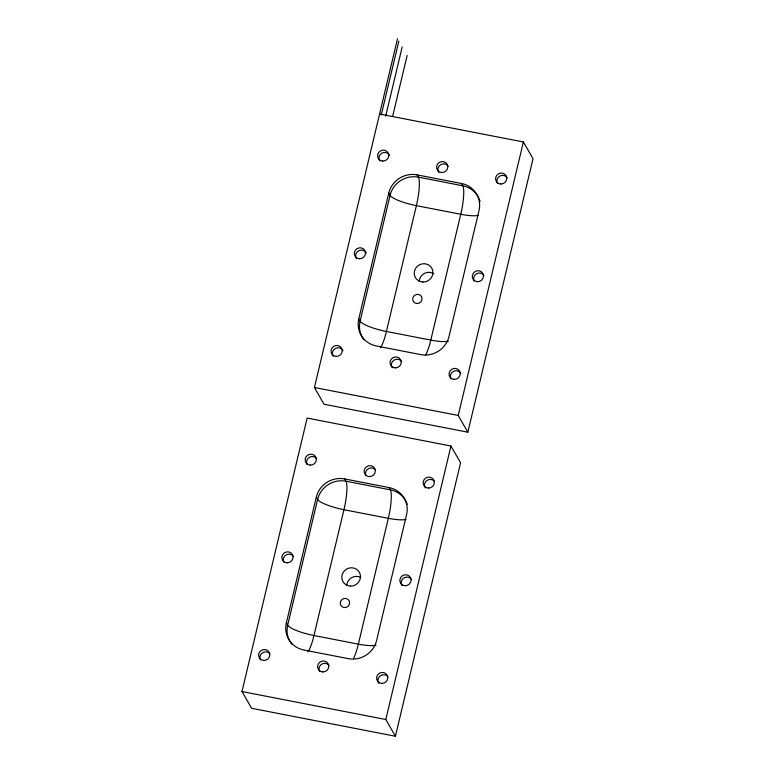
<?xml version="1.0" encoding="UTF-8"?>
<svg xmlns="http://www.w3.org/2000/svg" width="775" height="775" viewBox="0 0 775 775"><rect width="100%" height="100%" fill="white"/><g stroke="black" fill="none" stroke-linecap="round" stroke-linejoin="round"><path stroke-width="1.16" d="M241.984 691.542L307.142 418.064L450.943 446.022L460.573 462.772L395.415 736.25L251.613 708.282L241.984 691.542L385.795 719.51L395.415 736.25M379.585 114.012L523.387 141.97L533.016 158.72L467.858 432.198L324.057 404.23L314.427 387.49L397.507 38.75M381.222 115.049L398.844 41.075M385.688 116.163L402.196 46.887M392.596 116.55L407.137 55.49M286.353 622.916L316.326 497.095A23.802 22.824 -29.9 0 1 344.652 478.931L389.04 487.552A23.802 22.824 -29.9 0 1 406.584 514.648L376.611 640.47A23.802 22.824 -29.9 0 1 348.275 658.643L303.897 650.012A23.802 22.824 -29.9 0 1 286.353 622.916L287.661 625.202A23.802 22.824 -29.9 0 0 291.952 644.413M358.786 318.864L388.769 193.043A23.802 22.824 -29.9 0 1 417.095 174.879L461.483 183.501A23.802 22.824 -29.9 0 1 479.018 210.597L449.045 336.418A23.802 22.824 -29.9 0 1 420.718 354.592L376.33 345.96A23.802 22.824 -29.9 0 1 358.786 318.864L360.094 321.15A23.802 22.824 -29.9 0 0 364.027 339.896M385.795 719.51L450.943 446.022M467.858 432.198L458.228 415.458L523.387 141.97M314.427 387.49L458.228 415.458M461.483 183.501L462.791 185.787A23.802 22.824 -29.9 0 1 480.093 201.413M417.095 174.869L418.403 177.155A23.802 4.534 -79 0 1 416.378 205.646L386.405 331.468A23.802 4.534 -79 0 1 380.37 347.762M388.769 193.043L390.077 195.329A23.802 5.018 13.4 0 0 416.378 205.646L460.767 214.278A23.802 5.018 13.4 0 0 478.437 215.353M389.04 487.552L390.348 489.839A23.802 22.824 -29.9 0 1 407.301 504.36M344.652 478.921L345.96 481.207A23.802 4.534 -79 0 1 343.945 509.698L313.962 635.519A23.802 4.534 -79 0 1 307.927 651.814M316.326 497.095L317.634 499.381A23.802 5.018 13.4 0 0 343.945 509.698L388.323 518.33A23.802 5.018 13.4 0 0 406.003 519.405M438.747 172.447A5.667 5.435 -29.9 0 1 440.558 164.823A5.667 5.435 -29.9 0 1 448.279 166.325M379.75 160.977A5.667 5.435 -29.9 0 1 381.813 153.198A5.667 5.435 -29.9 0 1 389.563 155.339M497.463 183.433A5.667 5.435 -29.9 0 1 499.807 176.148A5.667 5.435 -29.9 0 1 507.276 177.804M450.924 378.772A5.667 5.435 -29.9 0 1 453.268 371.487A5.667 5.435 -29.9 0 1 460.738 373.143M333.202 356.316A5.667 5.435 -29.9 0 1 335.275 348.537A5.667 5.435 -29.9 0 1 343.025 350.688M392.208 367.786A5.667 5.435 -29.9 0 1 394.02 360.162A5.667 5.435 -29.9 0 1 401.741 361.673M356.471 258.647A5.667 5.435 -29.9 0 1 358.544 250.867A5.667 5.435 -29.9 0 1 366.294 253.018M474.193 281.102A5.667 5.435 -29.9 0 1 476.538 273.817A5.667 5.435 -29.9 0 1 484.007 275.474M425.359 355.502A23.802 4.534 -79 0 0 430.793 340.099L460.767 214.278A23.802 4.534 -79 0 0 462.791 185.787L418.403 177.155A23.802 22.824 -29.9 0 0 390.077 195.329L360.094 321.15A23.802 5.018 13.4 0 0 386.405 331.468L430.793 340.099A23.802 5.018 13.4 0 0 448.463 341.174M419.198 281.373A9.445 9.058 -29.9 0 1 433.874 273.778M376.02 645.226A23.802 5.018 13.4 0 1 358.35 644.151L313.962 635.519A23.802 5.018 13.4 0 1 287.661 625.202L317.634 499.381A23.802 22.824 -29.9 0 1 345.96 481.207L390.348 489.839A23.802 4.534 -79 0 1 388.323 518.33L358.35 644.151A23.802 4.534 -79 0 1 353.555 658.44M402.031 585.638A5.667 5.435 -29.9 0 1 403.601 578.189A5.667 5.435 -29.9 0 1 411.244 579.07M283.757 562.214A5.667 5.435 -29.9 0 1 293.241 556.121M319.484 671.353A5.667 5.435 -29.9 0 1 328.968 665.27M260.487 659.883A5.667 5.435 -29.9 0 1 269.971 653.79M378.762 683.308A5.667 5.435 -29.9 0 1 380.331 675.858A5.667 5.435 -29.9 0 1 387.975 676.74M425.301 487.969A5.667 5.435 -29.9 0 1 426.87 480.519A5.667 5.435 -29.9 0 1 434.513 481.401M307.026 464.535A5.667 5.435 -29.9 0 1 316.51 458.451M365.8 475.501A5.667 5.435 -29.9 0 1 375.517 469.921M346.754 585.425A9.445 9.058 -29.9 0 1 360.656 577.385M417.037 303.509A4.718 4.524 -29.9 0 0 421.581 296.796A4.718 4.524 -29.9 0 0 413.511 296.505A4.718 4.524 -29.9 0 0 417.037 303.509M422.908 282.022A9.445 9.058 -29.9 0 0 432.004 268.586A9.445 9.058 -29.9 0 0 415.846 268.014A9.445 9.058 -29.9 0 0 422.908 282.022M477.497 281.693A5.667 5.435 -29.9 0 0 482.951 273.633A5.667 5.435 -29.9 0 0 473.263 273.284A5.667 5.435 -29.9 0 0 477.497 281.693M359.503 258.753A5.667 5.435 -29.9 0 0 364.957 250.683A5.667 5.435 -29.9 0 0 355.27 250.344A5.667 5.435 -29.9 0 0 359.503 258.753M395.231 367.892A5.667 5.435 -29.9 0 0 400.685 359.832A5.667 5.435 -29.9 0 0 390.997 359.484A5.667 5.435 -29.9 0 0 395.231 367.892M336.234 356.423A5.667 5.435 -29.9 0 0 341.688 348.353A5.667 5.435 -29.9 0 0 332 348.014A5.667 5.435 -29.9 0 0 336.234 356.423M454.228 379.363A5.667 5.435 -29.9 0 0 459.682 371.302A5.667 5.435 -29.9 0 0 449.994 370.954A5.667 5.435 -29.9 0 0 454.228 379.363M500.766 184.024A5.667 5.435 -29.9 0 0 506.22 175.964A5.667 5.435 -29.9 0 0 496.533 175.615A5.667 5.435 -29.9 0 0 500.766 184.024M382.772 161.084A5.667 5.435 -29.9 0 0 388.227 153.014A5.667 5.435 -29.9 0 0 378.539 152.675A5.667 5.435 -29.9 0 0 382.772 161.084M441.769 172.554A5.667 5.435 -29.9 0 0 447.223 164.494A5.667 5.435 -29.9 0 0 437.536 164.145A5.667 5.435 -29.9 0 0 441.769 172.554M405.054 585.745A5.667 5.435 -29.9 0 0 410.517 577.685A5.667 5.435 -29.9 0 0 400.82 577.336A5.667 5.435 -29.9 0 0 405.054 585.745M287.06 562.805A5.667 5.435 -29.9 0 0 292.514 554.735A5.667 5.435 -29.9 0 0 282.827 554.396A5.667 5.435 -29.9 0 0 287.06 562.805M322.787 671.944A5.667 5.435 -29.9 0 0 328.242 663.884A5.667 5.435 -29.9 0 0 318.554 663.536A5.667 5.435 -29.9 0 0 322.787 671.944M263.791 660.474A5.667 5.435 -29.9 0 0 269.245 652.405A5.667 5.435 -29.9 0 0 259.557 652.066A5.667 5.435 -29.9 0 0 263.791 660.474M381.784 683.414A5.667 5.435 -29.9 0 0 387.248 675.354A5.667 5.435 -29.9 0 0 377.551 675.006A5.667 5.435 -29.9 0 0 381.784 683.414M428.323 488.076A5.667 5.435 -29.9 0 0 433.787 480.016A5.667 5.435 -29.9 0 0 424.09 479.667A5.667 5.435 -29.9 0 0 428.323 488.076M310.329 465.136A5.667 5.435 -29.9 0 0 315.783 457.066A5.667 5.435 -29.9 0 0 306.096 456.727A5.667 5.435 -29.9 0 0 310.329 465.136M369.326 476.606A5.667 5.435 -29.9 0 0 374.78 468.546A5.667 5.435 -29.9 0 0 365.093 468.197A5.667 5.435 -29.9 0 0 369.326 476.606M344.594 607.561A4.718 4.524 -29.9 0 0 349.147 600.848A4.718 4.524 -29.9 0 0 341.068 600.557A4.718 4.524 -29.9 0 0 344.594 607.561M350.465 586.074A9.445 9.058 -29.9 0 0 359.561 572.638A9.445 9.058 -29.9 0 0 343.412 572.066A9.445 9.058 -29.9 0 0 350.465 586.074"/></g></svg>
